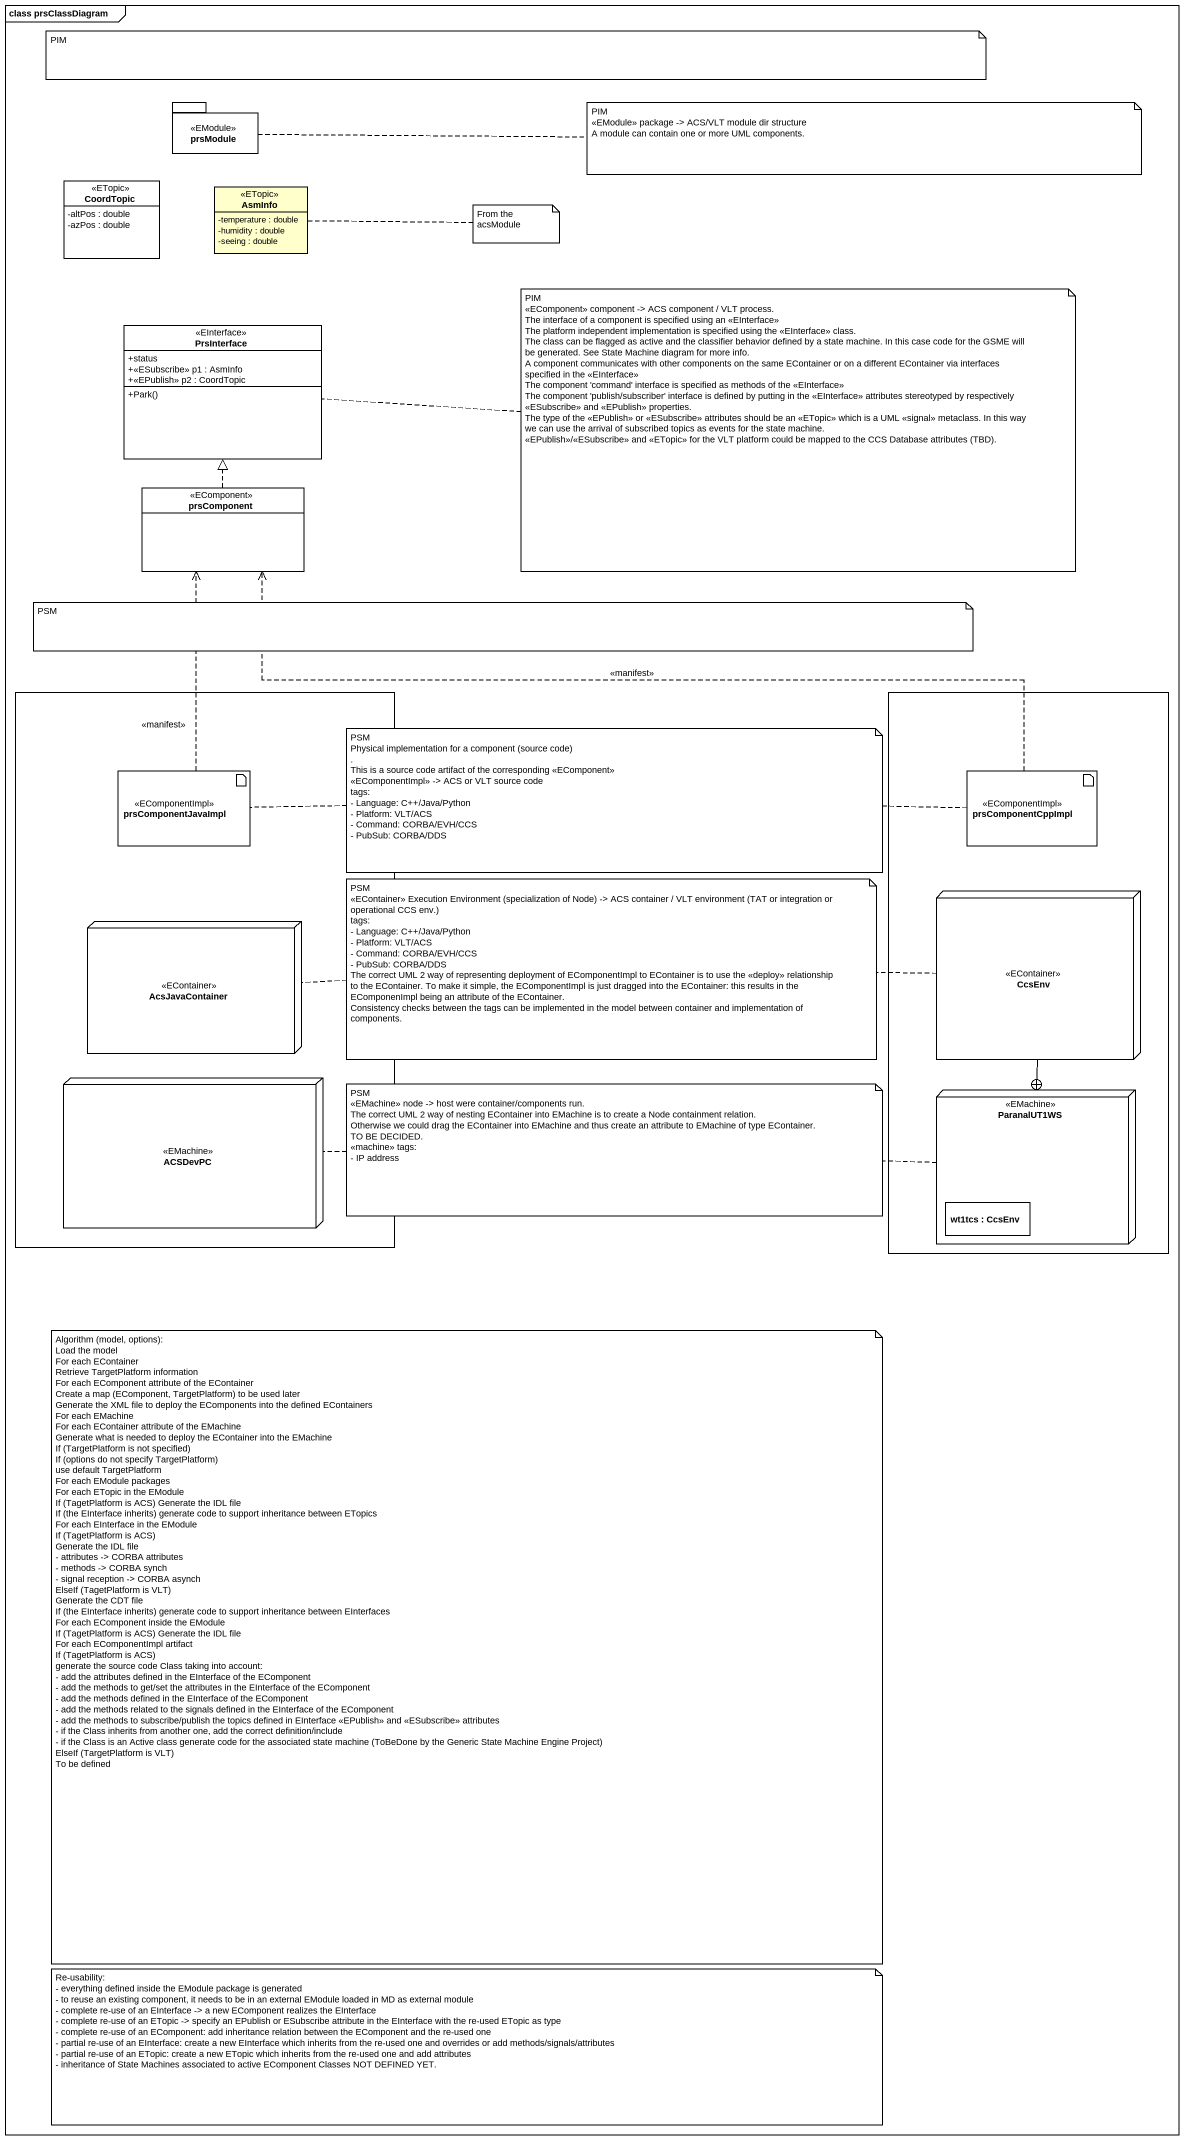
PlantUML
@startuml
mainframe class prsClassDiagram
allowmixing
hide circle
hide empty members
skinparam classAttributeIconSize 0
package prsModule <<EModule>> {
}
class CoordTopic <<ETopic>> {
  -altPos : double
  -azPos : double
}
class AsmInfo <<ETopic>> #FFFFCC {
  -temperature : double
  -humidity : double
  -seeing : double
}
interface PrsInterface <<EInterface>> {
  +status
  +<<ESubscribe>> p1 : AsmInfo
  +<<EPublish>> p2 : CoordTopic
  +Park()
}
class prsComponent <<EComponent>>
rectangle " " as rectangle1 {
  artifact prsComponentJavaImpl <<EComponentImpl>>
  node AcsJavaContainer <<EContainer>>
  node ACSDevPC <<EMachine>>
}
rectangle " " as rectangle2 {
  artifact prsComponentCppImpl <<EComponentImpl>>
  node CcsEnv <<EContainer>>
  node ParanalUT1WS <<EMachine>> {
    rectangle "wt1tcs : CcsEnv" as wt1tcs
  }
}
prsComponent .up.|> PrsInterface
prsComponentJavaImpl .up.> prsComponent : <<manifest>>
prsComponentCppImpl .left.> prsComponent : <<manifest>>
CcsEnv --+ ParanalUT1WS
note as N1
  PIM
end note
note right of prsModule
  PIM
  <<EModule>> package -> ACS/VLT module dir structure
  A module can contain one or more UML components.
end note
note right of AsmInfo : From the acsModule
note right of PrsInterface
  PIM
  <<EComponent>> component -> ACS component / VLT process.
  The interface of a component is specified using an <<EInterface>>
  The platform independent implementation is specified using the <<EInterface>> class.
  The class can be flagged as active and the classifier behavior defined by a state machine. In this case code for the GSME will be generated. See State Machine diagram for more info.
  A component communicates with other components on the same EContainer or on a different EContainer via interfaces specified in the <<EInterface>>
  The component 'command' interface is specified as methods of the <<EInterface>>
  The component 'publish/subscriber' interface is defined by putting in the <<EInterface>> attributes stereotyped by respectively <<ESubscribe>> and <<EPublish>> properties.
  The type of the <<EPublish>> or <<ESubscribe>> attributes should be an <<ETopic>> which is a UML <<signal>> metaclass. In this way we can use the arrival of subscribed topics as events for the state machine.
  <<EPublish>>/<<ESubscribe>> and <<ETopic>> for the VLT platform could be mapped to the CCS Database attributes (TBD).
end note
note as N5
  PSM
end note
note as N6
  PSM
  Physical implementation for a component (source code)
  .
  This is a source code artifact of the corresponding <<EComponent>>
  <<EComponentImpl>> -> ACS or VLT source code
  tags:
  - Language: C++/Java/Python
  - Platform: VLT/ACS
  - Command: CORBA/EVH/CCS
  - PubSub: CORBA/DDS
end note
N6 .. prsComponentCppImpl
N6 .. prsComponentJavaImpl
note as N7
  PSM
  <<EContainer>> Execution Environment (specialization of Node) -> ACS container / VLT environment (TAT or integration or operational CCS env.)
  tags:
  - Language: C++/Java/Python
  - Platform: VLT/ACS
  - Command: CORBA/EVH/CCS
  - PubSub: CORBA/DDS
  The correct UML 2 way of representing deployment of EComponentImpl to EContainer is to use the <<deploy>> relationship to the EContainer. To make it simple, the EComponentImpl is just dragged into the EContainer: this results in the EComponenImpl being an attribute of the EContainer.
  Consistency checks between the tags can be implemented in the model between container and implementation of components.
end note
N7 .. AcsJavaContainer
N7 .. CcsEnv
note as N8
  PSM
  <<EMachine>> node -> host were container/components run.
  The correct UML 2 way of nesting EContainer into EMachine is to create a Node containment relation.
  Otherwise we could drag the EContainer into EMachine and thus create an attribute to EMachine of type EContainer.
  TO BE DECIDED.
  <<machine>> tags:
  - IP address
end note
N8 .. ACSDevPC
N8 .. ParanalUT1WS
note as N9
  Algorithm (model, options):
  Load the model
  For each EContainer
  Retrieve TargetPlatform information
  For each EComponent attribute of the EContainer
  Create a map (EComponent, TargetPlatform) to be used later
  Generate the XML file to deploy the EComponents into the defined EContainers
  For each EMachine
  For each EContainer attribute of the EMachine
  Generate what is needed to deploy the EContainer into the EMachine
  If (TargetPlatform is not specified)
  If (options do not specify TargetPlatform)
  use default TargetPlatform
  For each EModule packages
  For each ETopic in the EModule
  If (TagetPlatform is ACS) Generate the IDL file
  If (the EInterface inherits) generate code to support inheritance between ETopics
  For each EInterface in the EModule
  If (TagetPlatform is ACS)
  Generate the IDL file
  - attributes -> CORBA attributes
  - methods -> CORBA synch
  - signal reception -> CORBA asynch
  ElseIf (TagetPlatform is VLT)
  Generate the CDT file
  If (the EInterface inherits) generate code to support inheritance between EInterfaces
  For each EComponent inside the EModule
  If (TagetPlatform is ACS) Generate the IDL file
  For each EComponentImpl artifact
  If (TagetPlatform is ACS)
  generate the source code Class taking into account:
  - add the attributes defined in the EInterface of the EComponent
  - add the methods to get/set the attributes in the EInterface of the EComponent
  - add the methods defined in the EInterface of the EComponent
  - add the methods related to the signals defined in the EInterface of the EComponent
  - add the methods to subscribe/publish the topics defined in EInterface <<EPublish>> and <<ESubscribe>> attributes
  - if the Class inherits from another one, add the correct definition/include
  - if the Class is an Active class generate code for the associated state machine (ToBeDone by the Generic State Machine Engine Project)
  ElseIf (TargetPlatform is VLT)
  To be defined
end note
note as N10
  Re-usability:
  - everything defined inside the EModule package is generated
  - to reuse an existing component, it needs to be in an external EModule loaded in MD as external module
  - complete re-use of an EInterface -> a new EComponent realizes the EInterface
  - complete re-use of an ETopic -> specify an EPublish or ESubscribe attribute in the EInterface with the re-used ETopic as type
  - complete re-use of an EComponent: add inheritance relation between the EComponent and the re-used one
  - partial re-use of an EInterface: create a new EInterface which inherits from the re-used one and overrides or add methods/signals/attributes
  - partial re-use of an ETopic: create a new ETopic which inherits from the re-used one and add attributes
  - inheritance of State Machines associated to active EComponent Classes NOT DEFINED YET.
end note
@enduml
